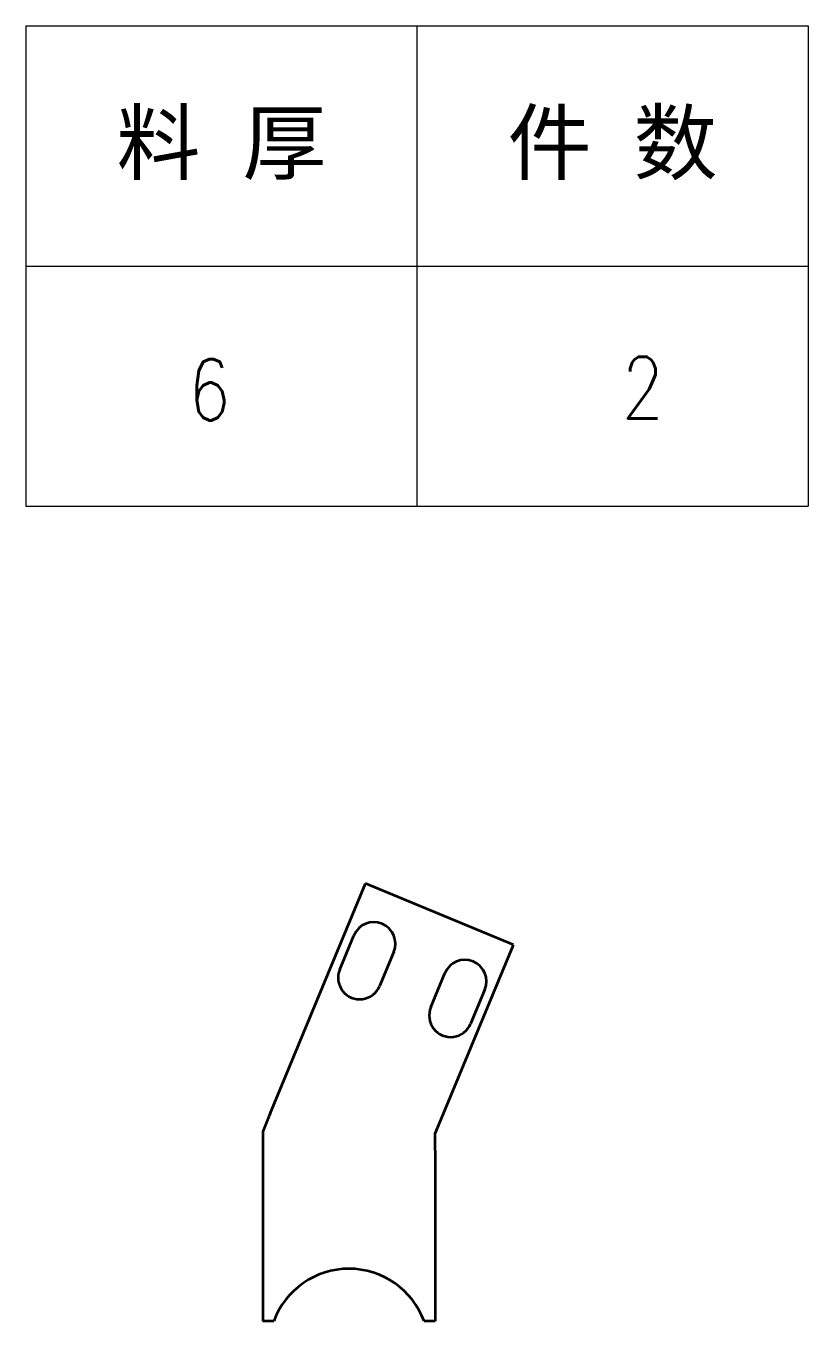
# Model space of a CAD drawing. Header units: millimetres. Extents: x 1333 to 359964, y -52803 to -5704.
# Drawn here: x 168318.4 to 168445.4, y -25984.2 to -25773.8 of the extents above; entities that cross this region are included whole.
import ezdxf
from ezdxf.enums import TextEntityAlignment as Align

# ---------------------------------------------------------------- set-up
doc = ezdxf.new("R2010")
doc.units = ezdxf.units.MM
doc.header["$LTSCALE"] = 0.5
doc.layers.add('标注线', color=3, linetype='Continuous', lineweight=18)
doc.layers.add('粗实线', color=7, linetype='Continuous', lineweight=35)
doc.styles.add('DIM', font='romans.shx', dxfattribs={"width": 0.8, "bigfont": 'bigfont.shx'})
doc.styles.get("Standard").update_dxf_attribs({"font": 'simplex.shx'})

# ---------------------------------------------------------------- blocks, each defined once
blk = doc.blocks.new('*T481')
at = {"color": 0, "linetype": 'ByBlock', "lineweight": -2, "transparency": 16777216}
for p, q in [((0, 0), (127, 0)), ((0, 0), (0, -78)), ((63.5, 0), (63.5, -78)), ((127, 0), (127, -78)), ((0, -39), (127, -39)), ((0, -78), (127, -78))]:
    blk.add_line(p, q, dxfattribs=at)
at = {"color": 0, "transparency": 16777216, "char_height": 10, "width": 60.5, "attachment_point": 5}
for s, insert in [('{\\fSimSun|b0|i0|c134|p2;料 厚}', (31.75, -19.5)), ('{\\fSimSun|b0|i0|c134|p2;件 数}', (95.25, -19.5))]:
    blk.add_mtext(s, dxfattribs=dict(at, insert=insert))
blk = doc.blocks.new('拆图参数')
blk.add_blockref('*T481', (-63.5, 78))
at = {"style": 'DIM', "width": 0.8}
blk.add_attdef('6', text='', height=10, dxfattribs=at).set_placement((-37.13, 18.91), align=Align.MIDDLE_LEFT)
blk.add_attdef('1', text='', height=10, dxfattribs=at).set_placement((36.65, 19.27), align=Align.MIDDLE_CENTER)

msp = doc.modelspace()

# ---------------------------------------------------------------- linework, layer by layer
at = {"layer": '粗实线', "lineweight": 35}
for p, q in [((168362.608, -25939.454), (168373.526, -25913.095)), ((168397.547, -25923.045), (168373.526, -25913.095)), ((168386.194, -25950.454), (168397.547, -25923.045)), ((168358.051, -25950.454), (168362.608, -25939.454)), ((168358.051, -25950.454), (168357.845, -25950.952)), ((168357.845, -25950.952), (168356.845, -25953.367)), ((168356.845, -25953.367), (168356.845, -25956.454)), ((168356.845, -25956.454), (168356.845, -25984.155))]:
    msp.add_line(p, q, dxfattribs=at)
at = {"layer": '粗实线', "lineweight": 35, "ltscale": 0.15}
for p, q in [((168369.363, -25927.066), (168371.659, -25921.522)), ((168378.126, -25924.201), (168375.83, -25929.744)), ((168384.145, -25933.189), (168386.441, -25927.645)), ((168392.908, -25930.324), (168390.612, -25935.867)), ((168384.845, -25956.454), (168384.845, -25984.155))]:
    msp.add_line(p, q, dxfattribs=at)
at = {"layer": '粗实线', "lineweight": 35, "ltscale": 0.0881}
msp.add_line((168384.845, -25953.71), (168386.194, -25950.454), dxfattribs=at)
at = {"layer": '粗实线', "lineweight": 35, "ltscale": 0.068606}
msp.add_line((168384.845, -25956.454), (168384.845, -25953.71), dxfattribs=at)
at = {"layer": '粗实线', "lineweight": 35, "ltscale": 0.4925}
for p, q in [((168356.845, -25964.455), (168356.845, -25984.155)), ((168384.845, -25964.455), (168384.845, -25984.155))]:
    msp.add_line(p, q, dxfattribs=at)
at = {"layer": '粗实线', "lineweight": 35, "ltscale": 0.045092}
for p, q in [((168358.649, -25984.155), (168356.845, -25984.155)), ((168384.845, -25984.155), (168383.041, -25984.155))]:
    msp.add_line(p, q, dxfattribs=at)
at = {"layer": '粗实线', "lineweight": 35}
for centre, radius, start, end in [((168374.893, -25922.862), 3.5, 337.5, 157.5), ((168372.596, -25928.405), 3.5, 157.5, 337.5), ((168389.675, -25928.985), 3.5, 337.5, 157.5), ((168387.379, -25934.528), 3.5, 157.5, 337.5), ((168370.845, -25988.655), 13, 20.25225, 159.74775), ((168370.845, -25988.655), 13, 89.99299, 159.74775)]:
    msp.add_arc(centre, radius, start, end, dxfattribs=at)

# ---------------------------------------------------------------- block references
at = {"layer": '标注线'}
msp.add_blockref('拆图参数', (168381.899, -25851.842), dxfattribs=at).add_auto_attribs({'1': '2', '6': '6'})

doc.saveas('drawing.dxf')
